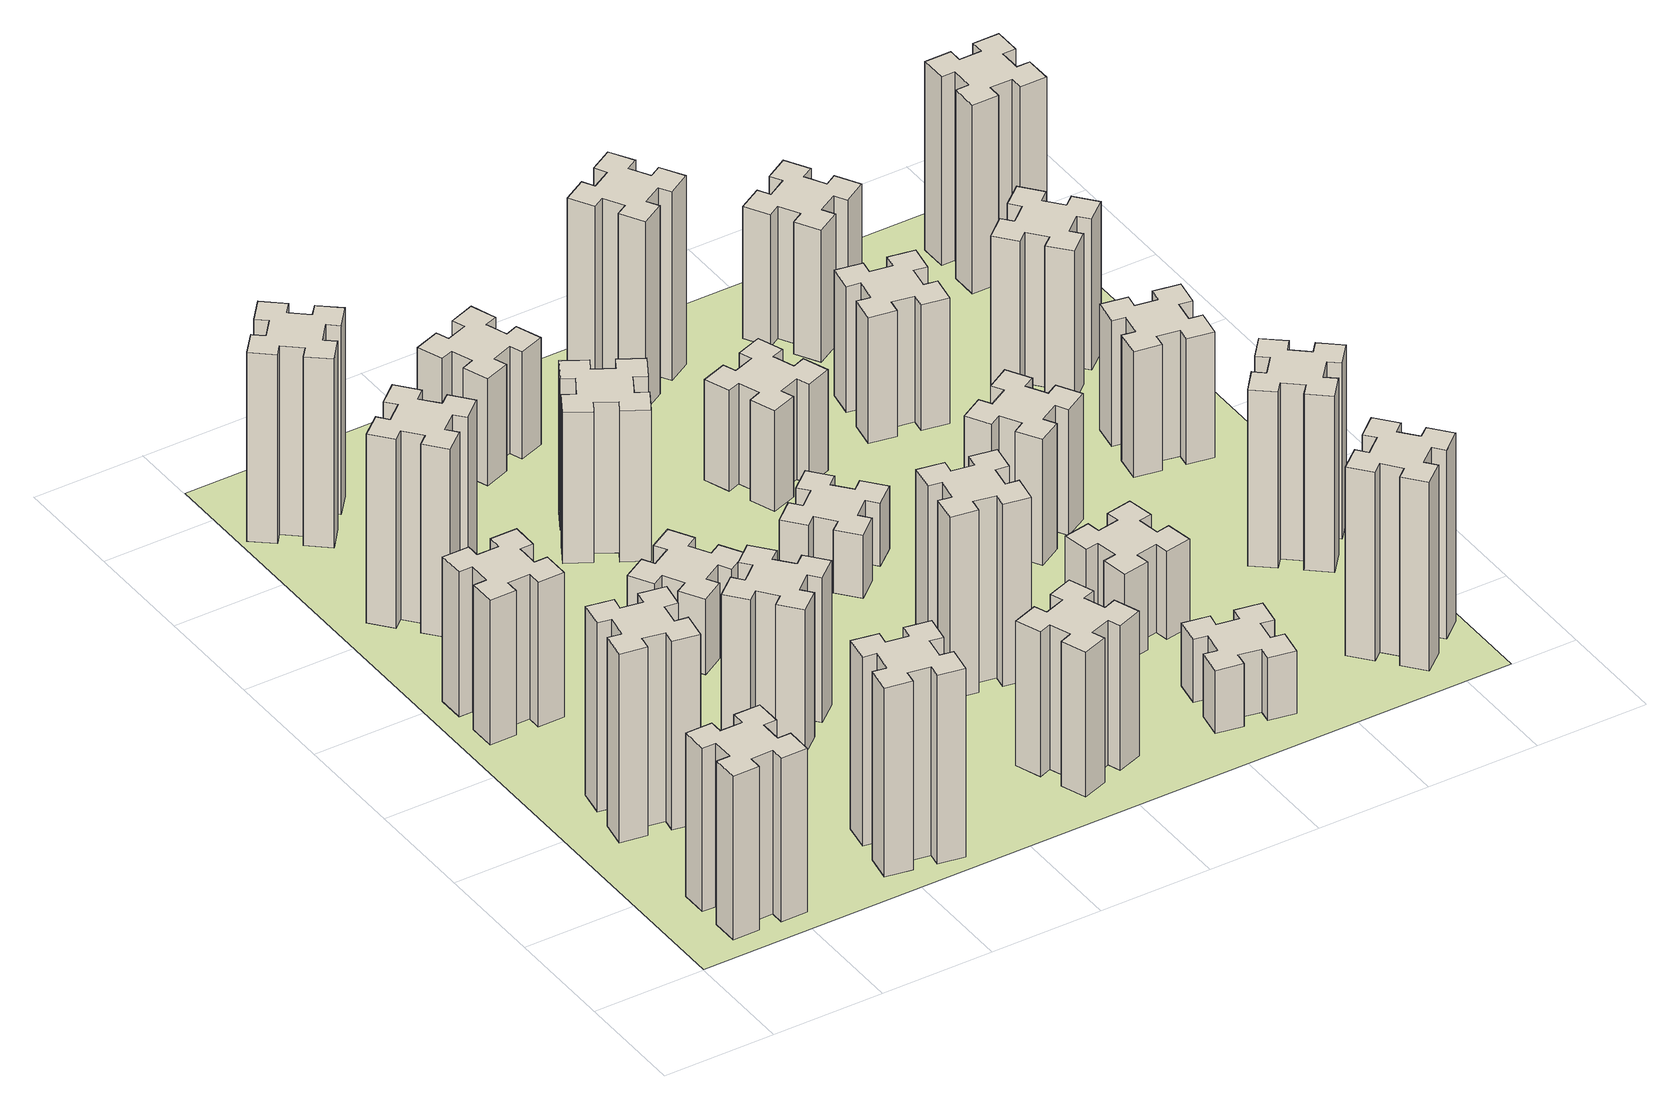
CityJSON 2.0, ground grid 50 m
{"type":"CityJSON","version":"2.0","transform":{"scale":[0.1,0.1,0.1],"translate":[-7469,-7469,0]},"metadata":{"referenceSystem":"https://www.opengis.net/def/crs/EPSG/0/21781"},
"CityObjects":{
"building1":{"type":"Building","attributes":{"class":"1000","function":"1000","usage":"1000","yearOfConstruction":2016,"roofType":"1000","measuredHeight":78,"storeysAboveGround":30,"storeysBelowGround":0},"geometry":[{"type":"Solid","lod":"1","boundaries":[[[[0,1,2,3,4,5,6,7,8,9,10,11,12,13,14,15,16,17,18,19]],[[17,16,20,21]],[[16,15,22,20]],[[15,14,23,22]],[[14,13,24,23]],[[13,12,25,24]],[[12,11,26,25]],[[11,10,27,26]],[[10,9,28,27]],[[9,8,29,28]],[[8,7,30,29]],[[7,6,31,30]],[[6,5,32,31]],[[5,4,33,32]],[[4,3,34,33]],[[3,2,35,34]],[[2,1,36,35]],[[1,0,37,36]],[[0,19,38,37]],[[19,18,39,38]],[[18,17,21,39]],[[24,25,26,27,28,29,30,31,32,33,34,35,36,37,38,39,21,20,22,23]]]]}]},
"building2":{"type":"Building","attributes":{"class":"1000","function":"1000","usage":"1000","yearOfConstruction":2016,"roofType":"1000","measuredHeight":90,"storeysAboveGround":30,"storeysBelowGround":0},"geometry":[{"type":"Solid","lod":"1","boundaries":[[[[40,41,42,43,44,45,46,47,48,49,50,51,52,53,54,55,56,57,58,59]],[[57,56,60,61]],[[56,55,62,60]],[[55,54,63,62]],[[54,53,64,63]],[[53,52,65,64]],[[52,51,66,65]],[[51,50,67,66]],[[50,49,68,67]],[[49,48,69,68]],[[48,47,70,69]],[[47,46,71,70]],[[46,45,72,71]],[[45,44,73,72]],[[44,43,74,73]],[[43,42,75,74]],[[42,41,76,75]],[[41,40,77,76]],[[40,59,78,77]],[[59,58,79,78]],[[58,57,61,79]],[[64,65,66,67,68,69,70,71,72,73,74,75,76,77,78,79,61,60,62,63]]]]}]},
"building3":{"type":"Building","attributes":{"class":"1000","function":"1000","usage":"1000","yearOfConstruction":2016,"roofType":"1000","measuredHeight":69,"storeysAboveGround":30,"storeysBelowGround":0},"geometry":[{"type":"Solid","lod":"1","boundaries":[[[[80,81,82,83,84,85,86,87,88,89,90,91,92,93,94,95,96,97,98,99]],[[97,96,100,101]],[[96,95,102,100]],[[95,94,103,102]],[[94,93,104,103]],[[93,92,105,104]],[[92,91,106,105]],[[91,90,107,106]],[[90,89,108,107]],[[89,88,109,108]],[[88,87,110,109]],[[87,86,111,110]],[[86,85,112,111]],[[85,84,113,112]],[[84,83,114,113]],[[83,82,115,114]],[[82,81,116,115]],[[81,80,117,116]],[[80,99,118,117]],[[99,98,119,118]],[[98,97,101,119]],[[104,105,106,107,108,109,110,111,112,113,114,115,116,117,118,119,101,100,102,103]]]]}]},
"building4":{"type":"Building","attributes":{"class":"1000","function":"1000","usage":"1000","yearOfConstruction":2016,"roofType":"1000","measuredHeight":90,"storeysAboveGround":30,"storeysBelowGround":0},"geometry":[{"type":"Solid","lod":"1","boundaries":[[[[120,121,122,123,124,125,126,127,128,129,130,131,132,133,134,135,136,137,138,139]],[[137,136,140,141]],[[136,135,142,140]],[[135,134,143,142]],[[134,133,144,143]],[[133,132,145,144]],[[132,131,146,145]],[[131,130,147,146]],[[130,129,148,147]],[[129,128,149,148]],[[128,127,150,149]],[[127,126,151,150]],[[126,125,152,151]],[[125,124,153,152]],[[124,123,154,153]],[[123,122,155,154]],[[122,121,156,155]],[[121,120,157,156]],[[120,139,158,157]],[[139,138,159,158]],[[138,137,141,159]],[[144,145,146,147,148,149,150,151,152,153,154,155,156,157,158,159,141,140,142,143]]]]}]},
"building5":{"type":"Building","attributes":{"class":"1000","function":"1000","usage":"1000","yearOfConstruction":2016,"roofType":"1000","measuredHeight":90,"storeysAboveGround":30,"storeysBelowGround":0},"geometry":[{"type":"Solid","lod":"1","boundaries":[[[[160,161,162,163,164,165,166,167,168,169,170,171,172,173,174,175,176,177,178,179]],[[177,176,180,181]],[[176,175,182,180]],[[175,174,183,182]],[[174,173,184,183]],[[173,172,185,184]],[[172,171,186,185]],[[171,170,187,186]],[[170,169,188,187]],[[169,168,189,188]],[[168,167,190,189]],[[167,166,191,190]],[[166,165,192,191]],[[165,164,193,192]],[[164,163,194,193]],[[163,162,195,194]],[[162,161,196,195]],[[161,160,197,196]],[[160,179,198,197]],[[179,178,199,198]],[[178,177,181,199]],[[184,185,186,187,188,189,190,191,192,193,194,195,196,197,198,199,181,180,182,183]]]]}]},
"building6":{"type":"Building","attributes":{"class":"1000","function":"1000","usage":"1000","yearOfConstruction":2016,"roofType":"1000","measuredHeight":90,"storeysAboveGround":30,"storeysBelowGround":0},"geometry":[{"type":"Solid","lod":"1","boundaries":[[[[200,201,202,203,204,205,206,207,208,209,210,211,212,213,214,215,216,217,218,219]],[[217,216,220,221]],[[216,215,222,220]],[[215,214,223,222]],[[214,213,224,223]],[[213,212,225,224]],[[212,211,226,225]],[[211,210,227,226]],[[210,209,228,227]],[[209,208,229,228]],[[208,207,230,229]],[[207,206,231,230]],[[206,205,232,231]],[[205,204,233,232]],[[204,203,234,233]],[[203,202,235,234]],[[202,201,236,235]],[[201,200,237,236]],[[200,219,238,237]],[[219,218,239,238]],[[218,217,221,239]],[[224,225,226,227,228,229,230,231,232,233,234,235,236,237,238,239,221,220,222,223]]]]}]},
"building7":{"type":"Building","attributes":{"class":"1000","function":"1000","usage":"1000","yearOfConstruction":2016,"roofType":"1000","measuredHeight":69,"storeysAboveGround":30,"storeysBelowGround":0},"geometry":[{"type":"Solid","lod":"1","boundaries":[[[[240,241,242,243,244,245,246,247,248,249,250,251,252,253,254,255,256,257,258,259]],[[257,256,260,261]],[[256,255,262,260]],[[255,254,263,262]],[[254,253,264,263]],[[253,252,265,264]],[[252,251,266,265]],[[251,250,267,266]],[[250,249,268,267]],[[249,248,269,268]],[[248,247,270,269]],[[247,246,271,270]],[[246,245,272,271]],[[245,244,273,272]],[[244,243,274,273]],[[243,242,275,274]],[[242,241,276,275]],[[241,240,277,276]],[[240,259,278,277]],[[259,258,279,278]],[[258,257,261,279]],[[264,265,266,267,268,269,270,271,272,273,274,275,276,277,278,279,261,260,262,263]]]]}]},
"building8":{"type":"Building","attributes":{"class":"1000","function":"1000","usage":"1000","yearOfConstruction":2016,"roofType":"1000","measuredHeight":36,"storeysAboveGround":30,"storeysBelowGround":0},"geometry":[{"type":"Solid","lod":"1","boundaries":[[[[280,281,282,283,284,285,286,287,288,289,290,291,292,293,294,295,296,297,298,299]],[[297,296,300,301]],[[296,295,302,300]],[[295,294,303,302]],[[294,293,304,303]],[[293,292,305,304]],[[292,291,306,305]],[[291,290,307,306]],[[290,289,308,307]],[[289,288,309,308]],[[288,287,310,309]],[[287,286,311,310]],[[286,285,312,311]],[[285,284,313,312]],[[284,283,314,313]],[[283,282,315,314]],[[282,281,316,315]],[[281,280,317,316]],[[280,299,318,317]],[[299,298,319,318]],[[298,297,301,319]],[[304,305,306,307,308,309,310,311,312,313,314,315,316,317,318,319,301,300,302,303]]]]}]},
"building9":{"type":"Building","attributes":{"class":"1000","function":"1000","usage":"1000","yearOfConstruction":2016,"roofType":"1000","measuredHeight":72,"storeysAboveGround":30,"storeysBelowGround":0},"geometry":[{"type":"Solid","lod":"1","boundaries":[[[[320,321,322,323,324,325,326,327,328,329,330,331,332,333,334,335,336,337,338,339]],[[337,336,340,341]],[[336,335,342,340]],[[335,334,343,342]],[[334,333,344,343]],[[333,332,345,344]],[[332,331,346,345]],[[331,330,347,346]],[[330,329,348,347]],[[329,328,349,348]],[[328,327,350,349]],[[327,326,351,350]],[[326,325,352,351]],[[325,324,353,352]],[[324,323,354,353]],[[323,322,355,354]],[[322,321,356,355]],[[321,320,357,356]],[[320,339,358,357]],[[339,338,359,358]],[[338,337,341,359]],[[344,345,346,347,348,349,350,351,352,353,354,355,356,357,358,359,341,340,342,343]]]]}]},
"building10":{"type":"Building","attributes":{"class":"1000","function":"1000","usage":"1000","yearOfConstruction":2016,"roofType":"1000","measuredHeight":69,"storeysAboveGround":30,"storeysBelowGround":0},"geometry":[{"type":"Solid","lod":"1","boundaries":[[[[360,361,362,363,364,365,366,367,368,369,370,371,372,373,374,375,376,377,378,379]],[[377,376,380,381]],[[376,375,382,380]],[[375,374,383,382]],[[374,373,384,383]],[[373,372,385,384]],[[372,371,386,385]],[[371,370,387,386]],[[370,369,388,387]],[[369,368,389,388]],[[368,367,390,389]],[[367,366,391,390]],[[366,365,392,391]],[[365,364,393,392]],[[364,363,394,393]],[[363,362,395,394]],[[362,361,396,395]],[[361,360,397,396]],[[360,379,398,397]],[[379,378,399,398]],[[378,377,381,399]],[[384,385,386,387,388,389,390,391,392,393,394,395,396,397,398,399,381,380,382,383]]]]}]},
"building11":{"type":"Building","attributes":{"class":"1000","function":"1000","usage":"1000","yearOfConstruction":2016,"roofType":"1000","measuredHeight":51,"storeysAboveGround":30,"storeysBelowGround":0},"geometry":[{"type":"Solid","lod":"1","boundaries":[[[[400,401,402,403,404,405,406,407,408,409,410,411,412,413,414,415,416,417,418,419]],[[417,416,420,421]],[[416,415,422,420]],[[415,414,423,422]],[[414,413,424,423]],[[413,412,425,424]],[[412,411,426,425]],[[411,410,427,426]],[[410,409,428,427]],[[409,408,429,428]],[[408,407,430,429]],[[407,406,431,430]],[[406,405,432,431]],[[405,404,433,432]],[[404,403,434,433]],[[403,402,435,434]],[[402,401,436,435]],[[401,400,437,436]],[[400,419,438,437]],[[419,418,439,438]],[[418,417,421,439]],[[424,425,426,427,428,429,430,431,432,433,434,435,436,437,438,439,421,420,422,423]]]]}]},
"building12":{"type":"Building","attributes":{"class":"1000","function":"1000","usage":"1000","yearOfConstruction":2016,"roofType":"1000","measuredHeight":87,"storeysAboveGround":30,"storeysBelowGround":0},"geometry":[{"type":"Solid","lod":"1","boundaries":[[[[440,441,442,443,444,445,446,447,448,449,450,451,452,453,454,455,456,457,458,459]],[[457,456,460,461]],[[456,455,462,460]],[[455,454,463,462]],[[454,453,464,463]],[[453,452,465,464]],[[452,451,466,465]],[[451,450,467,466]],[[450,449,468,467]],[[449,448,469,468]],[[448,447,470,469]],[[447,446,471,470]],[[446,445,472,471]],[[445,444,473,472]],[[444,443,474,473]],[[443,442,475,474]],[[442,441,476,475]],[[441,440,477,476]],[[440,459,478,477]],[[459,458,479,478]],[[458,457,461,479]],[[464,465,466,467,468,469,470,471,472,473,474,475,476,477,478,479,461,460,462,463]]]]}]},
"building13":{"type":"Building","attributes":{"class":"1000","function":"1000","usage":"1000","yearOfConstruction":2016,"roofType":"1000","measuredHeight":30,"storeysAboveGround":30,"storeysBelowGround":0},"geometry":[{"type":"Solid","lod":"1","boundaries":[[[[480,481,482,483,484,485,486,487,488,489,490,491,492,493,494,495,496,497,498,499]],[[497,496,500,501]],[[496,495,502,500]],[[495,494,503,502]],[[494,493,504,503]],[[493,492,505,504]],[[492,491,506,505]],[[491,490,507,506]],[[490,489,508,507]],[[489,488,509,508]],[[488,487,510,509]],[[487,486,511,510]],[[486,485,512,511]],[[485,484,513,512]],[[484,483,514,513]],[[483,482,515,514]],[[482,481,516,515]],[[481,480,517,516]],[[480,499,518,517]],[[499,498,519,518]],[[498,497,501,519]],[[504,505,506,507,508,509,510,511,512,513,514,515,516,517,518,519,501,500,502,503]]]]}]},
"building14":{"type":"Building","attributes":{"class":"1000","function":"1000","usage":"1000","yearOfConstruction":2016,"roofType":"1000","measuredHeight":48,"storeysAboveGround":30,"storeysBelowGround":0},"geometry":[{"type":"Solid","lod":"1","boundaries":[[[[520,521,522,523,524,525,526,527,528,529,530,531,532,533,534,535,536,537,538,539]],[[537,536,540,541]],[[536,535,542,540]],[[535,534,543,542]],[[534,533,544,543]],[[533,532,545,544]],[[532,531,546,545]],[[531,530,547,546]],[[530,529,548,547]],[[529,528,549,548]],[[528,527,550,549]],[[527,526,551,550]],[[526,525,552,551]],[[525,524,553,552]],[[524,523,554,553]],[[523,522,555,554]],[[522,521,556,555]],[[521,520,557,556]],[[520,539,558,557]],[[539,538,559,558]],[[538,537,541,559]],[[544,545,546,547,548,549,550,551,552,553,554,555,556,557,558,559,541,540,542,543]]]]}]},
"building15":{"type":"Building","attributes":{"class":"1000","function":"1000","usage":"1000","yearOfConstruction":2016,"roofType":"1000","measuredHeight":30,"storeysAboveGround":30,"storeysBelowGround":0},"geometry":[{"type":"Solid","lod":"1","boundaries":[[[[560,561,562,563,564,565,566,567,568,569,570,571,572,573,574,575,576,577,578,579]],[[577,576,580,581]],[[576,575,582,580]],[[575,574,583,582]],[[574,573,584,583]],[[573,572,585,584]],[[572,571,586,585]],[[571,570,587,586]],[[570,569,588,587]],[[569,568,589,588]],[[568,567,590,589]],[[567,566,591,590]],[[566,565,592,591]],[[565,564,593,592]],[[564,563,594,593]],[[563,562,595,594]],[[562,561,596,595]],[[561,560,597,596]],[[560,579,598,597]],[[579,578,599,598]],[[578,577,581,599]],[[584,585,586,587,588,589,590,591,592,593,594,595,596,597,598,599,581,580,582,583]]]]}]},
"building16":{"type":"Building","attributes":{"class":"1000","function":"1000","usage":"1000","yearOfConstruction":2016,"roofType":"1000","measuredHeight":90,"storeysAboveGround":30,"storeysBelowGround":0},"geometry":[{"type":"Solid","lod":"1","boundaries":[[[[600,601,602,603,604,605,606,607,608,609,610,611,612,613,614,615,616,617,618,619]],[[617,616,620,621]],[[616,615,622,620]],[[615,614,623,622]],[[614,613,624,623]],[[613,612,625,624]],[[612,611,626,625]],[[611,610,627,626]],[[610,609,628,627]],[[609,608,629,628]],[[608,607,630,629]],[[607,606,631,630]],[[606,605,632,631]],[[605,604,633,632]],[[604,603,634,633]],[[603,602,635,634]],[[602,601,636,635]],[[601,600,637,636]],[[600,619,638,637]],[[619,618,639,638]],[[618,617,621,639]],[[624,625,626,627,628,629,630,631,632,633,634,635,636,637,638,639,621,620,622,623]]]]}]},
"building17":{"type":"Building","attributes":{"class":"1000","function":"1000","usage":"1000","yearOfConstruction":2016,"roofType":"1000","measuredHeight":42,"storeysAboveGround":30,"storeysBelowGround":0},"geometry":[{"type":"Solid","lod":"1","boundaries":[[[[640,641,642,643,644,645,646,647,648,649,650,651,652,653,654,655,656,657,658,659]],[[657,656,660,661]],[[656,655,662,660]],[[655,654,663,662]],[[654,653,664,663]],[[653,652,665,664]],[[652,651,666,665]],[[651,650,667,666]],[[650,649,668,667]],[[649,648,669,668]],[[648,647,670,669]],[[647,646,671,670]],[[646,645,672,671]],[[645,644,673,672]],[[644,643,674,673]],[[643,642,675,674]],[[642,641,676,675]],[[641,640,677,676]],[[640,659,678,677]],[[659,658,679,678]],[[658,657,661,679]],[[664,665,666,667,668,669,670,671,672,673,674,675,676,677,678,679,661,660,662,663]]]]}]},
"building18":{"type":"Building","attributes":{"class":"1000","function":"1000","usage":"1000","yearOfConstruction":2016,"roofType":"1000","measuredHeight":60,"storeysAboveGround":30,"storeysBelowGround":0},"geometry":[{"type":"Solid","lod":"1","boundaries":[[[[680,681,682,683,684,685,686,687,688,689,690,691,692,693,694,695,696,697,698,699]],[[697,696,700,701]],[[696,695,702,700]],[[695,694,703,702]],[[694,693,704,703]],[[693,692,705,704]],[[692,691,706,705]],[[691,690,707,706]],[[690,689,708,707]],[[689,688,709,708]],[[688,687,710,709]],[[687,686,711,710]],[[686,685,712,711]],[[685,684,713,712]],[[684,683,714,713]],[[683,682,715,714]],[[682,681,716,715]],[[681,680,717,716]],[[680,699,718,717]],[[699,698,719,718]],[[698,697,701,719]],[[704,705,706,707,708,709,710,711,712,713,714,715,716,717,718,719,701,700,702,703]]]]}]},
"building19":{"type":"Building","attributes":{"class":"1000","function":"1000","usage":"1000","yearOfConstruction":2016,"roofType":"1000","measuredHeight":60,"storeysAboveGround":30,"storeysBelowGround":0},"geometry":[{"type":"Solid","lod":"1","boundaries":[[[[720,721,722,723,724,725,726,727,728,729,730,731,732,733,734,735,736,737,738,739]],[[737,736,740,741]],[[736,735,742,740]],[[735,734,743,742]],[[734,733,744,743]],[[733,732,745,744]],[[732,731,746,745]],[[731,730,747,746]],[[730,729,748,747]],[[729,728,749,748]],[[728,727,750,749]],[[727,726,751,750]],[[726,725,752,751]],[[725,724,753,752]],[[724,723,754,753]],[[723,722,755,754]],[[722,721,756,755]],[[721,720,757,756]],[[720,739,758,757]],[[739,738,759,758]],[[738,737,741,759]],[[744,745,746,747,748,749,750,751,752,753,754,755,756,757,758,759,741,740,742,743]]]]}]},
"building20":{"type":"Building","attributes":{"class":"1000","function":"1000","usage":"1000","yearOfConstruction":2016,"roofType":"1000","measuredHeight":90,"storeysAboveGround":30,"storeysBelowGround":0},"geometry":[{"type":"Solid","lod":"1","boundaries":[[[[760,761,762,763,764,765,766,767,768,769,770,771,772,773,774,775,776,777,778,779]],[[777,776,780,781]],[[776,775,782,780]],[[775,774,783,782]],[[774,773,784,783]],[[773,772,785,784]],[[772,771,786,785]],[[771,770,787,786]],[[770,769,788,787]],[[769,768,789,788]],[[768,767,790,789]],[[767,766,791,790]],[[766,765,792,791]],[[765,764,793,792]],[[764,763,794,793]],[[763,762,795,794]],[[762,761,796,795]],[[761,760,797,796]],[[760,779,798,797]],[[779,778,799,798]],[[778,777,781,799]],[[784,785,786,787,788,789,790,791,792,793,794,795,796,797,798,799,781,780,782,783]]]]}]},
"building21":{"type":"Building","attributes":{"class":"1000","function":"1000","usage":"1000","yearOfConstruction":2016,"roofType":"1000","measuredHeight":63,"storeysAboveGround":30,"storeysBelowGround":0},"geometry":[{"type":"Solid","lod":"1","boundaries":[[[[800,801,802,803,804,805,806,807,808,809,810,811,812,813,814,815,816,817,818,819]],[[817,816,820,821]],[[816,815,822,820]],[[815,814,823,822]],[[814,813,824,823]],[[813,812,825,824]],[[812,811,826,825]],[[811,810,827,826]],[[810,809,828,827]],[[809,808,829,828]],[[808,807,830,829]],[[807,806,831,830]],[[806,805,832,831]],[[805,804,833,832]],[[804,803,834,833]],[[803,802,835,834]],[[802,801,836,835]],[[801,800,837,836]],[[800,819,838,837]],[[819,818,839,838]],[[818,817,821,839]],[[824,825,826,827,828,829,830,831,832,833,834,835,836,837,838,839,821,820,822,823]]]]}]},
"building22":{"type":"Building","attributes":{"class":"1000","function":"1000","usage":"1000","yearOfConstruction":2016,"roofType":"1000","measuredHeight":84,"storeysAboveGround":30,"storeysBelowGround":0},"geometry":[{"type":"Solid","lod":"1","boundaries":[[[[840,841,842,843,844,845,846,847,848,849,850,851,852,853,854,855,856,857,858,859]],[[857,856,860,861]],[[856,855,862,860]],[[855,854,863,862]],[[854,853,864,863]],[[853,852,865,864]],[[852,851,866,865]],[[851,850,867,866]],[[850,849,868,867]],[[849,848,869,868]],[[848,847,870,869]],[[847,846,871,870]],[[846,845,872,871]],[[845,844,873,872]],[[844,843,874,873]],[[843,842,875,874]],[[842,841,876,875]],[[841,840,877,876]],[[840,859,878,877]],[[859,858,879,878]],[[858,857,861,879]],[[864,865,866,867,868,869,870,871,872,873,874,875,876,877,878,879,861,860,862,863]]]]}]},
"building23":{"type":"Building","attributes":{"class":"1000","function":"1000","usage":"1000","yearOfConstruction":2016,"roofType":"1000","measuredHeight":60,"storeysAboveGround":30,"storeysBelowGround":0},"geometry":[{"type":"Solid","lod":"1","boundaries":[[[[880,881,882,883,884,885,886,887,888,889,890,891,892,893,894,895,896,897,898,899]],[[897,896,900,901]],[[896,895,902,900]],[[895,894,903,902]],[[894,893,904,903]],[[893,892,905,904]],[[892,891,906,905]],[[891,890,907,906]],[[890,889,908,907]],[[889,888,909,908]],[[888,887,910,909]],[[887,886,911,910]],[[886,885,912,911]],[[885,884,913,912]],[[884,883,914,913]],[[883,882,915,914]],[[882,881,916,915]],[[881,880,917,916]],[[880,899,918,917]],[[899,898,919,918]],[[898,897,901,919]],[[904,905,906,907,908,909,910,911,912,913,914,915,916,917,918,919,901,900,902,903]]]]}]},
"building24":{"type":"Building","attributes":{"class":"1000","function":"1000","usage":"1000","yearOfConstruction":2016,"roofType":"1000","measuredHeight":72,"storeysAboveGround":30,"storeysBelowGround":0},"geometry":[{"type":"Solid","lod":"1","boundaries":[[[[920,921,922,923,924,925,926,927,928,929,930,931,932,933,934,935,936,937,938,939]],[[937,936,940,941]],[[936,935,942,940]],[[935,934,943,942]],[[934,933,944,943]],[[933,932,945,944]],[[932,931,946,945]],[[931,930,947,946]],[[930,929,948,947]],[[929,928,949,948]],[[928,927,950,949]],[[927,926,951,950]],[[926,925,952,951]],[[925,924,953,952]],[[924,923,954,953]],[[923,922,955,954]],[[922,921,956,955]],[[921,920,957,956]],[[920,939,958,957]],[[939,938,959,958]],[[938,937,941,959]],[[944,945,946,947,948,949,950,951,952,953,954,955,956,957,958,959,941,940,942,943]]]]}]},
"building25":{"type":"Building","attributes":{"class":"1000","function":"1000","usage":"1000","yearOfConstruction":2016,"roofType":"1000","measuredHeight":90,"storeysAboveGround":30,"storeysBelowGround":0},"geometry":[{"type":"Solid","lod":"1","boundaries":[[[[960,961,962,963,964,965,966,967,968,969,970,971,972,973,974,975,976,977,978,979]],[[977,976,980,981]],[[976,975,982,980]],[[975,974,983,982]],[[974,973,984,983]],[[973,972,985,984]],[[972,971,986,985]],[[971,970,987,986]],[[970,969,988,987]],[[969,968,989,988]],[[968,967,990,989]],[[967,966,991,990]],[[966,965,992,991]],[[965,964,993,992]],[[964,963,994,993]],[[963,962,995,994]],[[962,961,996,995]],[[961,960,997,996]],[[960,979,998,997]],[[979,978,999,998]],[[978,977,981,999]],[[984,985,986,987,988,989,990,991,992,993,994,995,996,997,998,999,981,980,982,983]]]]}]},
"landuse1":{"type":"LandUse","attributes":{"name":"plot1","function":"1010"},"geometry":[{"type":"MultiSurface","lod":"1","boundaries":[[[1000,1001,1002,1003]]]}]}
},
"vertices":[
[265,325,0],[265,225,0],[205,225,0],[205,105,0],[325,105,0],[325,165,0],[425,165,0],[425,105,0],[545,105,0],[545,225,0],[485,225,0],[485,325,0],[545,325,0],[545,445,0],[425,445,0],[425,385,0],[325,385,0],[325,445,0],[205,445,0],[205,325,0],[325,385,780],[325,445,780],[425,385,780],[425,445,780],[545,445,780],[545,325,780],[485,325,780],[485,225,780],[545,225,780],[545,105,780],[425,105,780],[425,165,780],[325,165,780],[325,105,780],[205,105,780],[205,225,780],[265,225,780],[265,325,780],[205,325,780],[205,445,780],
[475,947,0],[492,1045,0],[551,1035,0],[572,1153,0],[454,1174,0],[444,1115,0],[345,1132,0],[356,1191,0],[237,1212,0],[217,1094,0],[276,1084,0],[258,985,0],[199,996,0],[178,877,0],[297,857,0],[307,916,0],[405,898,0],[395,839,0],[513,818,0],[534,937,0],[405,898,900],[395,839,900],[307,916,900],[297,857,900],[178,877,900],[199,996,900],[258,985,900],[276,1084,900],[217,1094,900],[237,1212,900],[356,1191,900],[345,1132,900],[444,1115,900],[454,1174,900],[572,1153,900],[551,1035,900],[492,1045,900],[475,947,900],[534,937,900],[513,818,900],
[325,1965,0],[225,1965,0],[225,2025,0],[105,2025,0],[105,1905,0],[165,1905,0],[165,1805,0],[105,1805,0],[105,1685,0],[225,1685,0],[225,1745,0],[325,1745,0],[325,1685,0],[445,1685,0],[445,1805,0],[385,1805,0],[385,1905,0],[445,1905,0],[445,2025,0],[325,2025,0],[385,1905,690],[445,1905,690],[385,1805,690],[445,1805,690],[445,1685,690],[325,1685,690],[325,1745,690],[225,1745,690],[225,1685,690],[105,1685,690],[105,1805,690],[165,1805,690],[165,1905,690],[105,1905,690],[105,2025,690],[225,2025,690],[225,1965,690],[325,1965,690],[325,2025,690],[445,2025,690],
[492,2628,0],[427,2704,0],[473,2743,0],[396,2835,0],[304,2758,0],[343,2712,0],[266,2647,0],[228,2693,0],[136,2616,0],[213,2524,0],[259,2563,0],[323,2486,0],[277,2448,0],[354,2356,0],[446,2433,0],[408,2479,0],[484,2543,0],[523,2497,0],[615,2574,0],[538,2666,0],[484,2543,900],[523,2497,900],[408,2479,900],[446,2433,900],[354,2356,900],[277,2448,900],[323,2486,900],[259,2563,900],[213,2524,900],[136,2616,900],[228,2693,900],[266,2647,900],[343,2712,900],[304,2758,900],[396,2835,900],[473,2743,900],[427,2704,900],[492,2628,900],[538,2666,900],[615,2574,900],
[1016,344,0],[998,245,0],[939,256,0],[918,137,0],[1037,117,0],[1047,176,0],[1145,158,0],[1135,99,0],[1253,78,0],[1274,197,0],[1215,207,0],[1232,305,0],[1291,295,0],[1312,413,0],[1194,434,0],[1184,375,0],[1085,392,0],[1096,451,0],[977,472,0],[957,354,0],[1085,392,900],[1096,451,900],[1184,375,900],[1194,434,900],[1312,413,900],[1291,295,900],[1232,305,900],[1215,207,900],[1274,197,900],[1253,78,900],[1135,99,900],[1145,158,900],[1047,176,900],[1037,117,900],[918,137,900],[939,256,900],[998,245,900],[1016,344,900],[957,354,900],[977,472,900],
[384,3387,0],[308,3452,0],[346,3498,0],[254,3575,0],[177,3483,0],[223,3444,0],[159,3368,0],[113,3406,0],[36,3314,0],[128,3237,0],[166,3283,0],[243,3219,0],[204,3173,0],[296,3096,0],[373,3188,0],[327,3226,0],[392,3303,0],[438,3264,0],[515,3356,0],[423,3433,0],[392,3303,900],[438,3264,900],[327,3226,900],[373,3188,900],[296,3096,900],[204,3173,900],[243,3219,900],[166,3283,900],[128,3237,900],[36,3314,900],[113,3406,900],[159,3368,900],[223,3444,900],[177,3483,900],[254,3575,900],[346,3498,900],[308,3452,900],[384,3387,900],[423,3433,900],[515,3356,900],
[1083,1332,0],[1006,1267,0],[968,1313,0],[876,1236,0],[953,1144,0],[999,1183,0],[1063,1106,0],[1017,1068,0],[1094,976,0],[1186,1053,0],[1148,1099,0],[1224,1163,0],[1263,1117,0],[1355,1194,0],[1278,1286,0],[1232,1248,0],[1167,1324,0],[1213,1363,0],[1136,1455,0],[1044,1378,0],[1167,1324,690],[1213,1363,690],[1232,1248,690],[1278,1286,690],[1355,1194,690],[1263,1117,690],[1224,1163,690],[1148,1099,690],[1186,1053,690],[1094,976,690],[1017,1068,690],[1063,1106,690],[999,1183,690],[953,1144,690],[876,1236,690],[968,1313,690],[1006,1267,690],[1083,1332,690],[1044,1378,690],[1136,1455,690],
[995,1844,0],[1045,1757,0],[993,1727,0],[1053,1623,0],[1157,1683,0],[1127,1735,0],[1214,1785,0],[1244,1733,0],[1348,1793,0],[1288,1897,0],[1236,1867,0],[1186,1954,0],[1238,1984,0],[1178,2088,0],[1074,2028,0],[1104,1976,0],[1017,1926,0],[987,1978,0],[883,1918,0],[943,1814,0],[1017,1926,360],[987,1978,360],[1104,1976,360],[1074,2028,360],[1178,2088,360],[1238,1984,360],[1186,1954,360],[1236,1867,360],[1288,1897,360],[1348,1793,360],[1244,1733,360],[1214,1785,360],[1127,1735,360],[1157,1683,360],[1053,1623,360],[993,1727,360],[1045,1757,360],[995,1844,360],[943,1814,360],[883,1918,360],
[1314,2666,0],[1227,2716,0],[1257,2768,0],[1153,2828,0],[1093,2724,0],[1145,2694,0],[1095,2607,0],[1043,2637,0],[983,2533,0],[1087,2473,0],[1117,2525,0],[1204,2475,0],[1174,2423,0],[1278,2363,0],[1338,2467,0],[1286,2497,0],[1336,2584,0],[1388,2554,0],[1448,2658,0],[1344,2718,0],[1336,2584,720],[1388,2554,720],[1286,2497,720],[1338,2467,720],[1278,2363,720],[1174,2423,720],[1204,2475,720],[1117,2525,720],[1087,2473,720],[983,2533,720],[1043,2637,720],[1095,2607,720],[1145,2694,720],[1093,2724,720],[1153,2828,720],[1257,2768,720],[1227,2716,720],[1314,2666,720],[1344,2718,720],[1448,2658,720],
[1835,385,0],[1869,291,0],[1813,270,0],[1854,157,0],[1967,199,0],[1946,255,0],[2040,289,0],[2060,233,0],[2173,274,0],[2132,387,0],[2076,366,0],[2042,460,0],[2098,480,0],[2057,593,0],[1944,552,0],[1965,496,0],[1871,462,0],[1850,518,0],[1737,477,0],[1779,364,0],[1871,462,690],[1850,518,690],[1965,496,690],[1944,552,690],[2057,593,690],[2098,480,690],[2042,460,690],[2076,366,690],[2132,387,690],[2173,274,690],[2060,233,690],[2040,289,690],[1946,255,690],[1967,199,690],[1854,157,690],[1813,270,690],[1869,291,690],[1835,385,690],[1779,364,690],[1737,477,690],
[1125,3456,0],[1031,3422,0],[1010,3478,0],[897,3437,0],[939,3324,0],[995,3345,0],[1029,3251,0],[973,3230,0],[1014,3117,0],[1127,3159,0],[1106,3215,0],[1200,3249,0],[1220,3193,0],[1333,3234,0],[1292,3347,0],[1236,3326,0],[1202,3420,0],[1258,3440,0],[1217,3553,0],[1104,3512,0],[1202,3420,510],[1258,3440,510],[1236,3326,510],[1292,3347,510],[1333,3234,510],[1220,3193,510],[1200,3249,510],[1106,3215,510],[1127,3159,510],[1014,3117,510],[973,3230,510],[1029,3251,510],[995,3345,510],[939,3324,510],[897,3437,510],[1010,3478,510],[1031,3422,510],[1125,3456,510],[1104,3512,510],[1217,3553,510],
[2055,1047,0],[2072,1145,0],[2131,1135,0],[2152,1253,0],[2034,1274,0],[2024,1215,0],[1925,1232,0],[1936,1291,0],[1817,1312,0],[1797,1194,0],[1856,1184,0],[1838,1085,0],[1779,1096,0],[1758,977,0],[1877,957,0],[1887,1016,0],[1985,998,0],[1975,939,0],[2093,918,0],[2114,1037,0],[1985,998,870],[1975,939,870],[1887,1016,870],[1877,957,870],[1758,977,870],[1779,1096,870],[1838,1085,870],[1856,1184,870],[1797,1194,870],[1817,1312,870],[1936,1291,870],[1925,1232,870],[2024,1215,870],[2034,1274,870],[2152,1253,870],[2131,1135,870],[2072,1145,870],[2055,1047,870],[2114,1037,870],[2093,918,870],
[1972,1988,0],[1907,2064,0],[1953,2103,0],[1876,2195,0],[1784,2118,0],[1823,2072,0],[1746,2007,0],[1708,2053,0],[1616,1976,0],[1693,1884,0],[1739,1923,0],[1803,1846,0],[1757,1808,0],[1834,1716,0],[1926,1793,0],[1888,1839,0],[1964,1903,0],[2003,1857,0],[2095,1934,0],[2018,2026,0],[1964,1903,300],[2003,1857,300],[1888,1839,300],[1926,1793,300],[1834,1716,300],[1757,1808,300],[1803,1846,300],[1739,1923,300],[1693,1884,300],[1616,1976,300],[1708,2053,300],[1746,2007,300],[1823,2072,300],[1784,2118,300],[1876,2195,300],[1953,2103,300],[1907,2064,300],[1972,1988,300],[2018,2026,300],[2095,1934,300],
[1946,2475,0],[2040,2509,0],[2060,2453,0],[2173,2494,0],[2132,2607,0],[2076,2586,0],[2042,2680,0],[2098,2700,0],[2057,2813,0],[1944,2772,0],[1965,2716,0],[1871,2682,0],[1850,2738,0],[1737,2697,0],[1779,2584,0],[1835,2605,0],[1869,2511,0],[1813,2490,0],[1854,2377,0],[1967,2419,0],[1869,2511,480],[1813,2490,480],[1835,2605,480],[1779,2584,480],[1737,2697,480],[1850,2738,480],[1871,2682,480],[1965,2716,480],[1944,2772,480],[2057,2813,480],[2098,2700,480],[2042,2680,480],[2076,2586,480],[2132,2607,480],[2173,2494,480],[2060,2453,480],[2040,2509,480],[1946,2475,480],[1967,2419,480],[1854,2377,480],
[2596,444,0],[2578,345,0],[2519,356,0],[2498,237,0],[2617,217,0],[2627,276,0],[2725,258,0],[2715,199,0],[2833,178,0],[2854,297,0],[2795,307,0],[2812,405,0],[2871,395,0],[2892,513,0],[2774,534,0],[2764,475,0],[2665,492,0],[2676,551,0],[2557,572,0],[2537,454,0],[2665,492,300],[2676,551,300],[2764,475,300],[2774,534,300],[2892,513,300],[2871,395,300],[2812,405,300],[2795,307,300],[2854,297,300],[2833,178,300],[2715,199,300],[2725,258,300],[2627,276,300],[2617,217,300],[2498,237,300],[2519,356,300],[2578,345,300],[2596,444,300],[2537,454,300],[2557,572,300],
[1844,3556,0],[1757,3506,0],[1727,3558,0],[1623,3498,0],[1683,3394,0],[1735,3424,0],[1785,3337,0],[1733,3307,0],[1793,3203,0],[1897,3263,0],[1867,3315,0],[1954,3365,0],[1984,3313,0],[2088,3373,0],[2028,3477,0],[1976,3447,0],[1926,3534,0],[1978,3564,0],[1918,3668,0],[1814,3608,0],[1926,3534,900],[1978,3564,900],[1976,3447,900],[2028,3477,900],[2088,3373,900],[1984,3313,900],[1954,3365,900],[1867,3315,900],[1897,3263,900],[1793,3203,900],[1733,3307,900],[1785,3337,900],[1735,3424,900],[1683,3394,900],[1623,3498,900],[1727,3558,900],[1757,3506,900],[1844,3556,900],[1814,3608,900],[1918,3668,900],
[2625,1132,0],[2527,1115,0],[2517,1174,0],[2398,1153,0],[2419,1035,0],[2478,1045,0],[2496,947,0],[2437,937,0],[2457,818,0],[2576,839,0],[2565,898,0],[2664,916,0],[2674,857,0],[2792,877,0],[2771,996,0],[2712,985,0],[2695,1084,0],[2754,1094,0],[2733,1212,0],[2615,1191,0],[2695,1084,420],[2754,1094,420],[2712,985,420],[2771,996,420],[2792,877,420],[2674,857,420],[2664,916,420],[2565,898,420],[2576,839,420],[2457,818,420],[2437,937,420],[2496,947,420],[2478,1045,420],[2419,1035,420],[2398,1153,420],[2517,1174,420],[2527,1115,420],[2625,1132,420],[2615,1191,420],[2733,1212,420],
[2475,1744,0],[2525,1657,0],[2473,1627,0],[2533,1523,0],[2637,1583,0],[2607,1635,0],[2694,1685,0],[2724,1633,0],[2828,1693,0],[2768,1797,0],[2716,1767,0],[2666,1854,0],[2718,1884,0],[2658,1988,0],[2554,1928,0],[2584,1876,0],[2497,1826,0],[2467,1878,0],[2363,1818,0],[2423,1714,0],[2497,1826,600],[2467,1878,600],[2584,1876,600],[2554,1928,600],[2658,1988,600],[2718,1884,600],[2666,1854,600],[2716,1767,600],[2768,1797,600],[2828,1693,600],[2724,1633,600],[2694,1685,600],[2607,1635,600],[2637,1583,600],[2533,1523,600],[2473,1627,600],[2525,1657,600],[2475,1744,600],[2423,1714,600],[2363,1818,600],
[2664,2795,0],[2565,2812,0],[2576,2871,0],[2457,2892,0],[2437,2774,0],[2496,2764,0],[2478,2665,0],[2419,2676,0],[2398,2557,0],[2517,2537,0],[2527,2596,0],[2625,2578,0],[2615,2519,0],[2733,2498,0],[2754,2617,0],[2695,2627,0],[2712,2725,0],[2771,2715,0],[2792,2833,0],[2674,2854,0],[2712,2725,600],[2771,2715,600],[2695,2627,600],[2754,2617,600],[2733,2498,600],[2615,2519,600],[2625,2578,600],[2527,2596,600],[2517,2537,600],[2398,2557,600],[2419,2676,600],[2478,2665,600],[2496,2764,600],[2437,2774,600],[2457,2892,600],[2576,2871,600],[2565,2812,600],[2664,2795,600],[2674,2854,600],[2792,2833,600],
[3468,259,0],[3544,323,0],[3583,277,0],[3675,354,0],[3598,446,0],[3552,408,0],[3487,484,0],[3533,523,0],[3456,615,0],[3364,538,0],[3403,492,0],[3326,427,0],[3288,473,0],[3196,396,0],[3273,304,0],[3319,343,0],[3383,266,0],[3337,228,0],[3414,136,0],[3506,213,0],[3383,266,900],[3337,228,900],[3319,343,900],[3273,304,900],[3196,396,900],[3288,473,900],[3326,427,900],[3403,492,900],[3364,538,900],[3456,615,900],[3533,523,900],[3487,484,900],[3552,408,900],[3598,446,900],[3675,354,900],[3583,277,900],[3544,323,900],[3468,259,900],[3506,213,900],[3414,136,900],
[2716,3347,0],[2666,3434,0],[2718,3464,0],[2658,3568,0],[2554,3508,0],[2584,3456,0],[2497,3406,0],[2467,3458,0],[2363,3398,0],[2423,3294,0],[2475,3324,0],[2525,3237,0],[2473,3207,0],[2533,3103,0],[2637,3163,0],[2607,3215,0],[2694,3265,0],[2724,3213,0],[2828,3273,0],[2768,3377,0],[2694,3265,630],[2724,3213,630],[2607,3215,630],[2637,3163,630],[2533,3103,630],[2473,3207,630],[2525,3237,630],[2475,3324,630],[2423,3294,630],[2363,3398,630],[2467,3458,630],[2497,3406,630],[2584,3456,630],[2554,3508,630],[2658,3568,630],[2718,3464,630],[2666,3434,630],[2716,3347,630],[2768,3377,630],[2828,3273,630],
[3487,1006,0],[3552,1083,0],[3598,1044,0],[3675,1136,0],[3583,1213,0],[3544,1167,0],[3468,1232,0],[3506,1278,0],[3414,1355,0],[3337,1263,0],[3383,1224,0],[3319,1148,0],[3273,1186,0],[3196,1094,0],[3288,1017,0],[3326,1063,0],[3403,999,0],[3364,953,0],[3456,876,0],[3533,968,0],[3403,999,840],[3364,953,840],[3326,1063,840],[3288,1017,840],[3196,1094,840],[3273,1186,840],[3319,1148,840],[3383,1224,840],[3337,1263,840],[3414,1355,840],[3506,1278,840],[3468,1232,840],[3544,1167,840],[3583,1213,840],[3675,1136,840],[3598,1044,840],[3552,1083,840],[3487,1006,840],[3533,968,840],[3456,876,840],
[3267,1856,0],[3365,1838,0],[3355,1779,0],[3473,1758,0],[3494,1877,0],[3435,1887,0],[3452,1985,0],[3511,1975,0],[3532,2093,0],[3414,2114,0],[3404,2055,0],[3305,2072,0],[3316,2131,0],[3197,2152,0],[3177,2034,0],[3236,2024,0],[3218,1925,0],[3159,1936,0],[3138,1817,0],[3257,1797,0],[3218,1925,600],[3159,1936,600],[3236,2024,600],[3177,2034,600],[3197,2152,600],[3316,2131,600],[3305,2072,600],[3404,2055,600],[3414,2114,600],[3532,2093,600],[3511,1975,600],[3452,1985,600],[3435,1887,600],[3494,1877,600],[3473,1758,600],[3355,1779,600],[3365,1838,600],[3267,1856,600],[3257,1797,600],[3138,1817,600],
[3119,2563,0],[3183,2486,0],[3137,2448,0],[3214,2356,0],[3306,2433,0],[3268,2479,0],[3344,2543,0],[3383,2497,0],[3475,2574,0],[3398,2666,0],[3352,2628,0],[3287,2704,0],[3333,2743,0],[3256,2835,0],[3164,2758,0],[3203,2712,0],[3126,2647,0],[3088,2693,0],[2996,2616,0],[3073,2524,0],[3126,2647,720],[3088,2693,720],[3203,2712,720],[3164,2758,720],[3256,2835,720],[3333,2743,720],[3287,2704,720],[3352,2628,720],[3398,2666,720],[3475,2574,720],[3383,2497,720],[3344,2543,720],[3268,2479,720],[3306,2433,720],[3214,2356,720],[3137,2448,720],[3183,2486,720],[3119,2563,720],[3073,2524,720],[2996,2616,720],
[3385,3225,0],[3485,3225,0],[3485,3165,0],[3605,3165,0],[3605,3285,0],[3545,3285,0],[3545,3385,0],[3605,3385,0],[3605,3505,0],[3485,3505,0],[3485,3445,0],[3385,3445,0],[3385,3505,0],[3265,3505,0],[3265,3385,0],[3325,3385,0],[3325,3285,0],[3265,3285,0],[3265,3165,0],[3385,3165,0],[3325,3285,900],[3265,3285,900],[3325,3385,900],[3265,3385,900],[3265,3505,900],[3385,3505,900],[3385,3445,900],[3485,3445,900],[3485,3505,900],[3605,3505,900],[3605,3385,900],[3545,3385,900],[3545,3285,900],[3605,3285,900],[3605,3165,900],[3485,3165,900],[3485,3225,900],[3385,3225,900],[3385,3165,900],[3265,3165,900],
[5,3705,0],[3705,3705,0],[3705,5,0],[5,5,0]
]}
